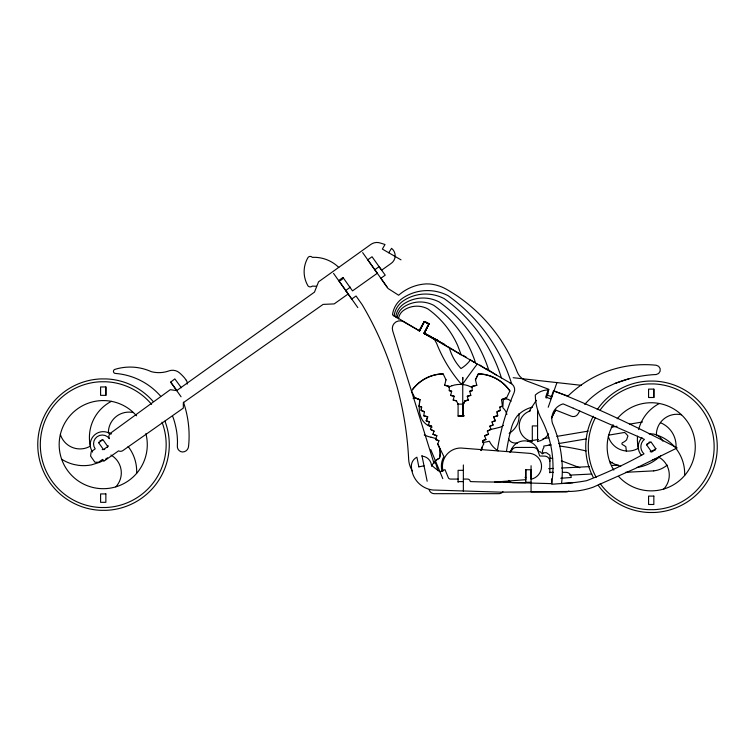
<?xml version="1.0" encoding="UTF-8"?>
<svg xmlns="http://www.w3.org/2000/svg" width="755" height="755" viewBox="0 0 755 755"><rect width="100%" height="100%" fill="white"/><g stroke="black" fill="none" stroke-linecap="round" stroke-linejoin="round"><path stroke-width="1.13" d="M105.86 395.346L105.86 386.956L100.594 386.956L100.594 395.346L105.86 395.346L105.86 386.956M462.749 415.873L462.749 377.425L462.749 379.51M443.043 471.101A18.356 18.356 0 0 1 460.776 448.017L528.424 453.255A13.109 13.109 0 0 1 531.058 479.208L531.067 469.752L525.791 469.752L525.791 479.68L494.582 482.096M653.839 397.507L653.839 389.118L648.573 389.118L648.573 397.507L653.839 397.507L653.839 389.118M549.819 472.856L549.942 455.274L546.469 452.736L544.289 452.736L542.335 453.878L540.202 451.764L538.645 451.764A14.439 14.439 0 0 0 510.635 451.764L510.455 451.868A5.247 5.247 0 0 0 509.889 452.254M419.544 403.274L419.723 400.178A6.502 5.625 -1.3 0 0 413.079 398.357M394.101 316.326L394.138 315.892A21.187 21.187 0 0 1 403.368 300.811A39.911 39.911 0 0 1 444.214 298.64A152.765 152.765 0 0 1 495.318 361.579A124.566 124.566 0 0 1 498.442 369.242A152.302 152.302 0 0 1 501.395 377.915M395.705 317.242L395.724 317.024A18.422 18.422 0 0 1 403.755 303.906A34.702 34.702 0 0 1 439.268 302.019A132.833 132.833 0 0 1 483.7 356.747A108.314 108.314 0 0 1 486.409 363.41A132.833 132.833 0 0 1 488.391 369.072L488.919 370.752M397.073 318.025L397.073 317.987A15.534 15.534 0 0 1 403.849 306.926A29.256 29.256 0 0 1 433.776 305.341A111.957 111.957 0 0 1 471.233 351.471L473.517 357.087A111.957 111.957 0 0 1 475.188 361.862L475.575 363.089M419.893 399.518L418.997 406.218L421.611 407.181L421.148 410.55L424.357 411.749M398.48 318.978L398.593 318.214A12.41 12.41 0 0 1 403.887 310.135A23.386 23.386 0 0 1 427.811 308.87A89.496 89.496 0 0 1 457.757 345.743L461.154 354.812M446.016 379.718L444.638 385.333L449.291 386.513M548.206 407.247L556.992 382.483M426.245 420.856L427.717 416.892L423.791 415.892L424.357 411.579L421.148 410.38L421.611 407.02L418.997 406.048M438.938 440.646L437.73 444.063L443.921 456.577A19.356 19.356 0 0 0 442.071 471.403M546.176 398.121L548.224 393.006M463.353 404.284L464.995 400.962L468.232 400.141L467.269 396.186L470.809 395.29M475.423 379.888L478.349 373.952A39.458 39.458 0 0 1 509.927 391.071M480.614 450.32L483.71 443.902L482.502 440.646L485.946 439.372M418.478 330.312L419.469 330.813L424.301 321.498L428.972 323.923L424.206 333.427A427.972 427.972 0 0 1 443.846 344.761L511.635 383.785A169.677 169.677 0 0 0 508.332 374.121A138.382 138.382 0 0 0 504.878 365.609A169.677 169.677 0 0 0 448.111 295.696A44.337 44.337 0 0 0 402.745 298.102A23.537 23.537 0 0 0 392.487 314.863L419.563 330.935L424.508 321.488L428.972 323.923L424.216 333.351A535.399 535.399 0 0 1 440.995 342.61M428.123 335.277L424.206 333.257L428.972 323.923L424.263 321.564L419.233 330.747L424.282 321.526L428.972 323.923L424.216 333.314L434.946 339.023M555.586 410.022L551.461 418.091L555.689 409.814M418.968 330.596L419.516 330.869L424.272 321.545L428.972 323.923L424.159 333.21L431.907 337.259M434.087 463.579L392.657 330.699A7.597 7.597 0 0 1 403.425 321.687L419.563 330.935L424.263 321.564L428.972 323.923L423.989 333.474L434.484 339.505L436.56 343.204A140.213 140.213 0 0 0 460.05 382.7A2.322 2.322 0 0 0 463.778 382.511A672.875 672.875 0 0 1 473.357 369.214L477.217 364.033M424.112 333.219L428.972 323.923M388.721 252.755L391.571 248.338A9.371 9.371 0 0 1 390.75 263.693L381.624 270.186L372.036 256.757L367.751 259.814L377.33 273.234L352.519 290.883L342.987 277.481L338.702 280.53L348.225 293.931L334.191 303.906L323.112 304.397L183.333 402.67L183.333 408.096L122.905 450.556A4.2 4.2 0 0 1 118.573 450.858L103.85 461.22L102.576 459.408L98.528 462.249L94.941 462.249L90.6 456.077L91.157 451.745L95.177 448.876A8.758 8.758 0 0 1 97.206 436.645A8.758 8.758 0 0 1 109.428 438.683A4.285 4.285 0 0 1 110.626 433.087L170.271 389.693L176.698 390.609L314.467 292.138L318.544 281.823L370.894 244.403A10.4 10.4 0 0 1 380.058 242.95L385.012 244.497L382.36 249.084L401.009 259.852M536.314 400.358L529.132 411.305M510.635 451.764L512.239 449.584A5.247 5.247 0 0 1 516.467 447.432L533.106 447.432A5.247 5.247 0 0 1 537.626 450.027L539.702 455.992L545.195 456.133A5.238 5.238 0 0 1 549.819 461.343M470.422 359.984L468.978 361.768A32.418 32.418 0 0 1 460.984 368.553A50.198 50.198 0 0 1 449.905 349.669L449.367 347.913M181.058 396.743L170.668 382.115L174.839 378.897L181.351 387.759M350.386 287.155L345.696 290.496L351.745 299.037L356.039 295.998L362.089 304.548A335.579 335.579 0 0 1 392.6 371.979L396.875 386.183A335.579 335.579 0 0 1 408.653 459.257A23.933 23.933 0 0 0 412.372 470.941M374.754 269.761L379.095 266.666L385.239 275.15L380.86 278.284L388.023 288.476L398.649 295.233A45.121 45.121 0 0 1 426.254 283.899L429.831 283.974A42.195 42.195 0 0 1 446.526 289.325L448.159 290.26A161.362 161.362 0 0 1 517.118 371.724A15.732 15.732 0 0 0 526.254 380.813L548.97 389.363L546.979 394.978L551.933 396.743M98.641 442.704L102.954 439.674L107.776 446.535L103.463 449.565L98.641 442.704A5.011 5.011 0 0 1 98.82 442.251M655.755 448.697L651.452 451.726L646.629 444.865L650.933 441.835L655.755 448.697A5.011 5.011 0 0 1 655.359 449.602M105.662 459.049L107.521 457.841M448.564 387.211L452.047 385.692M339.373 280.935L340.967 280.124A5.889 5.889 0 0 0 343.468 277.585M103.803 460.257L99.849 462.249L91.402 464.891A40.591 40.591 0 0 1 78.171 465.288L73.82 464.457A40.591 40.591 0 0 1 61.665 459.229M490.948 429.265L487.352 431.048L488.523 434.342L484.568 435.814M487.352 431.218L490.948 429.435L489.778 426.131L493.109 424.895M629.5 378.623L615.127 383.408L605.906 387.541A73.981 73.981 0 0 0 597.63 392.77L594.336 395.261A65.138 65.138 0 0 0 584.738 404.425M506.596 397.64L501.537 399.518L502.434 406.218L499.829 407.181M501.537 399.688L506.596 397.809L509.927 390.901A39.458 39.458 0 0 0 478.349 373.791L475.423 379.718L476.801 385.333L472.139 386.513M502.434 406.048L499.829 407.02L500.291 410.55L497.073 411.749L497.649 415.901L493.723 416.892L495.195 420.856M500.291 410.38L497.073 411.579L497.649 415.731L493.723 416.722L495.195 420.686M494.129 421.082L491.996 421.875L493.109 425.065L489.778 426.301M491.996 422.045L495.195 420.846M488.523 434.182L484.568 435.644L485.946 439.542L482.502 440.816L483.71 444.063M476.801 385.163L472.139 386.343L472.139 390.722L469.761 391.326M472.139 390.552L469.761 391.156L470.809 395.45L467.269 396.347M468.232 399.971L464.995 400.801L463.353 404.114L463.353 416.118L458.087 416.118L458.087 404.114M464.995 400.962L468.232 400.141M418.855 466.854L424.027 465.826M527.99 441.25L538.4 439.504M543.024 438.721L548.809 437.749M556.897 436.39L588.126 431.124M611.257 427.236L617.043 426.264M629.764 424.121L642.486 421.979M550.716 444.893L543.798 446.063L543.893 447.451A9.098 9.098 0 0 0 542.392 451.613L542.911 452.755M558.794 443.534L586.503 438.872M608.426 435.182L624.583 432.455A16.714 16.714 0 0 1 627.943 436.022A25.085 25.085 0 0 0 626.697 439.703A10.466 10.466 0 0 1 622.63 442.6A1.132 1.132 0 0 0 622.554 444.676A16.006 16.006 0 0 1 625.923 446.837A25.085 25.085 0 0 0 626.48 451.254M560.776 478.255L571.224 477.49A5.143 5.143 0 0 0 566.08 472.328L562.598 472.328M572.856 482.7L551.867 484.238L551.48 478.934M548.715 468.666L553.377 468.43M561.522 468.024L589.457 466.609M611.569 465.486L618.553 465.127M569.61 475.14L591.807 474.017M625.678 472.3L653.707 470.875M457.483 404.123L462.749 404.123L462.749 416.005L463.447 415.93A24.698 24.698 0 0 0 464.419 415.779M458.087 415.958L463.353 415.958M537.569 425.933L532.303 425.933L532.303 441.448A15.742 15.742 0 0 1 530.501 410.833M463.372 470.327L458.087 470.327L458.106 482.341M549.819 472.328L553.302 472.328M458.087 479.076L450.603 479.076A2.765 2.765 0 0 1 448.489 478.085L444.988 469.638L439.939 471.733A61.023 61.023 0 0 1 431.435 465.042A10.089 10.089 0 0 0 422.045 456.152M463.353 479.076L467.59 479.076A2.624 2.624 0 0 1 470.044 480.775L470.346 481.577A645.327 645.327 0 0 0 494.317 482.02L551.66 483.644A104.917 104.917 0 0 0 541.175 418.553A52.208 52.208 0 0 1 535.304 395.025A19.215 19.215 0 0 1 548.196 389.939L545.676 397.055L550.64 398.819L553.528 390.665C595.77 407.407 636.956 426.792 677.178 447.923L635.568 468.383L593.185 487.183A75.311 75.311 0 0 1 567.298 491.458L500.895 492.156L432.794 490.014A24.349 24.349 0 0 1 411.399 465.042A10.089 10.089 0 0 1 416.892 457.2L418.865 466.883M458.087 481.605L463.353 481.605M525.801 482.266L531.067 482.266M503.944 482.275L510.824 482.53M513.183 377.708L581.359 385.324M444.638 385.163L449.291 386.343L449.291 390.722L451.669 391.326M449.291 390.552L451.669 391.156L450.622 395.45L454.161 396.347M450.622 395.29L454.161 396.186L453.198 400.141L456.445 400.962M453.198 399.971L456.445 400.801L458.087 404.284M423.791 415.731L427.717 416.722L426.245 420.686L429.444 421.875L428.321 425.065L431.652 426.301M467.572 385.494L471.913 387.343M553.925 391.128L567.996 396.045A110.013 110.013 0 0 1 656.152 365.231A4.681 4.681 0 0 1 656.152 374.537L654.406 374.603A125.641 125.641 0 0 0 615.127 383.408M414.844 397.809L419.893 399.688L414.844 397.809L411.503 391.071A39.458 39.458 0 0 1 443.081 373.952M426.245 420.846L429.444 422.045M428.321 424.895L431.652 426.131L430.492 429.435L434.078 431.218M432.917 434.182L436.871 435.644L435.484 439.542L438.938 440.816M436.871 435.814L432.917 434.342L434.078 431.048L430.492 429.265M435.484 439.372L438.07 440.335M579.831 467.751L563.447 461.579A118.431 102.567 -1.3 0 0 561.314 460.899M555.538 410.003L571.375 416.222A5.389 5.389 0 0 0 578 413.919A65.138 65.138 0 0 1 579.755 411.079M509.795 382.728L510.012 382.823A7.484 7.484 0 0 1 514.07 392.742A237.646 237.646 0 0 0 497.328 450.565M429.095 335.777L431.048 336.805M435.918 339.373L437.862 340.411M432.766 337.711L437.041 340.005M435.833 339.514L437.607 340.486M438.495 340.977L440.269 341.968M442.034 342.949L444.686 344.45M463.004 355.256L466.448 357.389M486.39 368.638L496.356 375.018M479.755 364.995L487.239 369.79M460.984 354.718L457.436 352.472A535.399 535.399 0 0 0 447.432 346.375M469.884 359.531L474.395 362.409M186.258 380.275L184.55 377.934A51.434 51.434 0 0 0 179.501 372.857A10.485 10.485 0 0 0 169.026 370.875A29.747 29.747 0 0 1 151.274 371.649A51.17 51.17 0 0 0 115.09 369.327A2.076 2.076 0 0 0 113.863 370.11L113.627 370.497A2.076 2.076 0 0 0 115.355 373.432A66.78 66.78 0 0 1 160.683 396.252M170.668 382.115L176.717 390.344M362.655 252.623L386.928 286.843M333.54 273.385L357.813 307.596M446.016 379.888L443.081 373.791A39.458 39.458 0 0 0 412.759 389.184M437.73 443.902L439.353 447.177A19.083 19.083 0 0 1 439.467 458.143A15.194 15.194 0 0 0 435.012 461.145L437.966 470.695M430.775 449.631L442.798 478.642M421.922 455.501L427.16 481.246M537.569 410.201L537.569 441.666M531.067 465.703L531.067 491.911L565.976 491.949A5.238 5.238 0 0 0 568.911 491.052M525.801 469.752L525.801 482.709L513.107 482.709A5.238 5.238 0 0 1 508.757 480.397M463.353 464.957L463.353 491.231M441.92 343.148A535.399 535.399 0 0 1 446.516 345.837M617.212 418.77A44.054 44.054 0 0 1 680.831 414.184A44.054 44.054 0 0 1 682.36 477.953A44.054 44.054 0 0 1 618.6 476.424M613.834 470.12A44.054 44.054 0 0 1 613.098 424.697M598.139 485.21A65.761 65.761 0 0 0 648.762 512.485L654.245 512.485A65.761 65.761 0 0 0 717.259 446.781A65.761 65.761 0 0 0 654.245 381.077L648.743 381.077A65.761 65.761 0 0 0 597.252 409.606M593.27 477.339A65.761 65.761 0 0 1 593.27 416.222M637.531 436.163A40.591 40.591 0 0 0 638.334 448.281A20.536 20.536 0 0 1 608.351 436.607M638.626 429.614A40.591 40.591 0 0 1 659.351 403.51M674.659 446.913A40.591 40.591 0 0 0 656.359 434.908A20.555 20.555 0 0 1 681.463 414.778M675.376 447.753A40.591 40.591 0 0 1 684.625 475.499M637.201 467.42A40.591 40.591 0 0 0 639.381 467.052C646.629 465.59 653.434 462.154 658.926 457.2A20.536 20.536 0 0 1 663.805 489.004M620.733 466.345A40.591 40.591 0 0 1 609.644 461.39M655.076 449.98A5.011 5.011 0 0 1 654.745 450.339M652.697 451.584A5.011 5.011 0 0 1 650.197 451.707M646.591 444.846A5.011 5.011 0 0 1 647.337 443.61M648.819 442.392A5.011 5.011 0 0 1 649.715 442.015M600.159 483.577A62.929 62.929 0 0 0 648.592 509.672L653.839 509.672A62.929 62.929 0 0 0 714.145 446.8A62.929 62.929 0 0 0 653.839 383.927L648.573 383.927A62.929 62.929 0 0 0 600.159 410.022M596.205 477.349A62.929 62.929 0 0 1 595.497 417.553M452.047 385.711A25.264 25.264 0 0 1 467.562 385.522M92.601 452.056A12.958 12.958 0 0 1 110.598 433.965M660.785 455.501A12.958 12.958 0 0 1 660.351 455.954M659.908 456.379A12.958 12.958 0 0 1 654.425 459.333M653.802 459.484A12.958 12.958 0 0 1 652.518 459.682M641.599 455.501A12.958 12.958 0 0 1 642.024 437.626M649.215 433.983A12.958 12.958 0 0 1 662.871 441.175M660.474 422.724A25.085 25.085 0 0 1 675.961 448.3M667.184 465.089A25.085 25.085 0 0 1 653.707 470.875M525.801 477.32A17.799 17.799 0 0 1 524.933 477.273M510.323 452A17.799 17.799 0 0 1 512.466 448.517M655.793 448.47A5.427 5.427 0 0 1 654.075 450.405M653.632 450.678A5.427 5.427 0 0 1 650.48 451.339M316.515 286.239A52.888 52.888 0 0 1 312.306 286.088A3.133 3.133 0 0 1 308.125 286.088A27.822 27.822 0 0 1 308.125 257.351A2.793 2.793 0 0 1 312.306 257.351A35.41 35.41 0 0 1 338.759 267.421M419.374 405.133A33.777 29.247 -1.3 0 0 421.007 417.364A18.262 15.817 -1.3 0 0 431.992 427.226M490.004 429.557A111.334 96.423 -1.3 0 0 500.376 427.113A11.957 10.353 -1.3 0 0 503.425 425.358M506.907 414.391A17.072 14.789 -1.3 0 0 502.839 407.728L503.292 399.867A4.69 4.068 -1.3 0 1 508.898 399.706A23.915 20.706 -1.3 0 1 511.126 401.235M518.827 413.825A23.915 20.706 -1.3 0 1 509.446 433.228A7.248 6.276 -1.3 0 0 509.172 433.596M508.559 438.929A7.248 6.276 -1.3 0 0 515.382 443.062A268.27 232.323 -1.3 0 1 517.373 443.062M549.111 444.742A268.27 232.323 -1.3 0 1 551.084 444.95M559.917 446.063A268.27 232.323 -1.3 0 1 586.097 450.933M550.471 458.04A118.431 102.567 -1.3 0 1 552.66 458.54M498.13 450.886A26.076 22.575 -1.3 0 1 489.4 441.222A60.06 52.019 -1.3 0 1 483.228 442.477M436.126 438.608A124.953 108.21 -1.3 0 1 431.086 437.164M431.048 437.268A32.305 27.973 -1.3 0 1 424.244 434.908M610.182 463.183A14.364 12.439 -1.3 0 1 612.569 462.305M172.763 416.505A66.78 66.78 0 0 1 175.519 425.839A70.253 70.253 0 0 1 177.482 442.185L177.34 446.111A5.493 5.493 0 0 0 182.512 451.99A6.068 6.068 0 0 0 188.58 446.111L188.892 442.543A104.096 104.096 0 0 0 183.474 402.226M186.258 380.275A5.238 5.238 0 0 1 187.231 384.106M439.353 447.347A19.083 19.083 0 0 1 439.467 458.313A15.185 15.185 0 0 0 435.588 460.786M431.577 466.335A15.185 15.185 0 0 1 435.022 461.305M481.454 450.055A19.083 19.083 0 0 1 482.086 447.347M481.36 450.575A19.083 19.083 0 0 1 482.086 447.177M548.574 433.795A15.742 15.742 0 0 1 537.56 441.458M506.511 451.103A207.54 207.54 0 0 1 511.786 426.556A36.816 36.816 0 0 1 517.317 415.826A31.314 31.314 0 0 1 532.586 407.049M429.189 489.806A5.266 5.266 0 0 0 434.267 493.676L498.819 493.676A5.351 5.351 0 0 0 502.962 491.703M145.885 433.625A44.054 44.054 0 0 1 98.065 488.391A44.054 44.054 0 0 1 64.298 423.999A44.054 44.054 0 0 1 136.542 415.807M111.372 401.349A40.591 40.591 0 0 0 90.355 446.12A20.536 20.536 0 0 1 60.372 434.446M111.504 433.88A40.591 40.591 0 0 0 108.38 432.747A20.555 20.555 0 0 1 133.484 412.617M128.095 446.45A40.591 40.591 0 0 1 136.646 473.338M110.947 455.038A20.536 20.536 0 0 1 115.826 486.843M108.135 445.648A5.011 5.011 0 0 1 107.38 447.432M104.718 449.423A5.011 5.011 0 0 1 103.737 449.621M102.718 449.621A5.011 5.011 0 0 1 102.218 449.546M100.037 440.769A5.011 5.011 0 0 1 100.424 440.486M101.736 439.854A5.011 5.011 0 0 1 102.218 439.731M164.949 421.148A65.761 65.761 0 0 1 106.257 510.323L100.755 510.323A65.761 65.761 0 0 1 37.759 444.62A65.761 65.761 0 0 1 100.783 378.916L106.257 378.916A65.761 65.761 0 0 1 153.048 401.367M162.014 422.168A62.929 62.929 0 0 1 105.86 507.511L100.594 507.511A62.929 62.929 0 0 1 40.308 444.638A62.929 62.929 0 0 1 100.613 381.766L105.86 381.766A62.929 62.929 0 0 1 151.585 404.369M105.86 493.921L100.594 493.921L100.594 502.32L105.86 502.32L105.86 493.921M653.839 496.092L648.573 496.092L648.573 504.482L653.839 504.482L653.839 496.092M573.29 408.21L563.088 403.878A15.619 15.619 0 0 0 552.424 423.262A116.846 116.846 0 0 1 561.56 483.53A174.48 174.48 0 0 0 586.673 480.671A458.408 458.408 0 0 0 644.024 453.878A9.532 9.532 0 0 1 644.402 439.363L573.29 408.21"/></g></svg>
